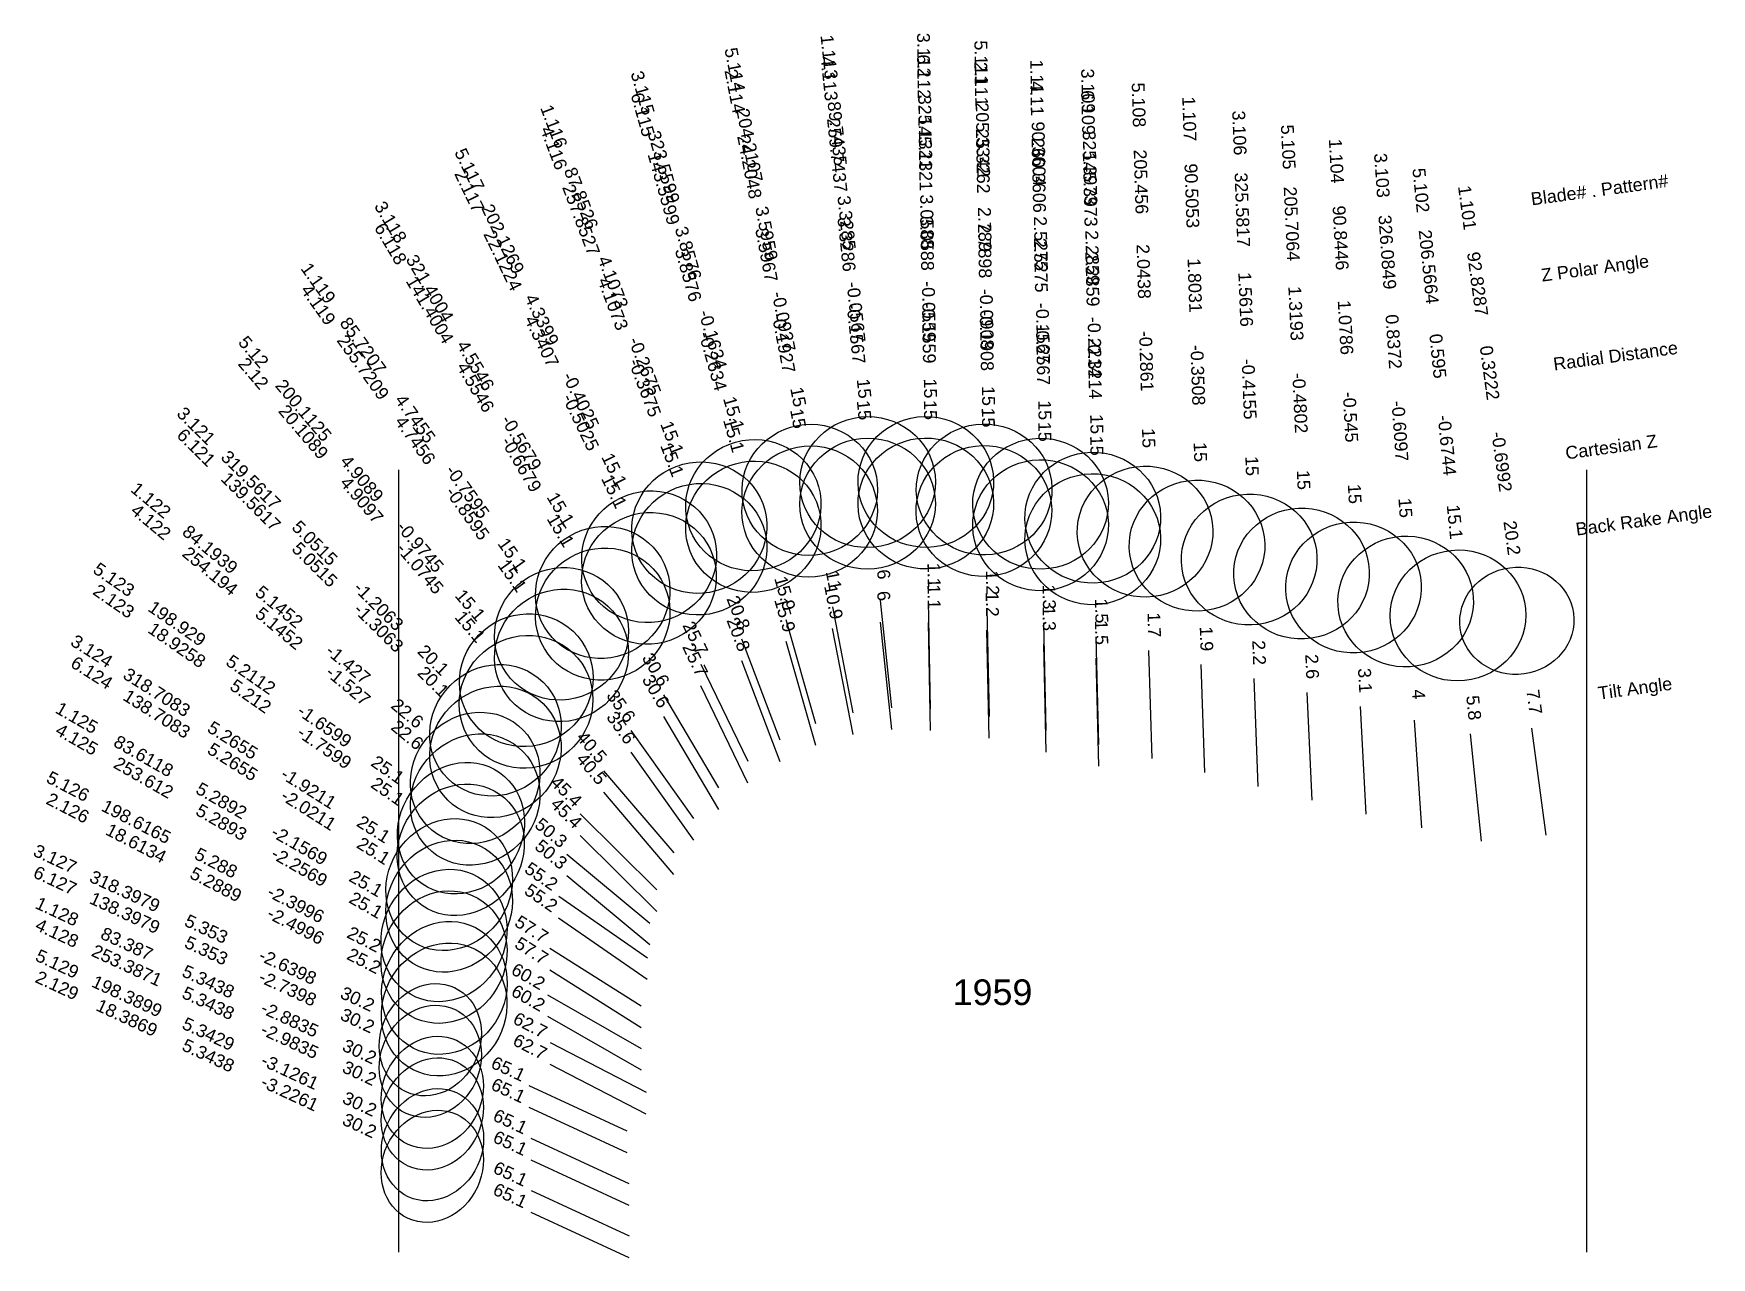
# Model space of a CAD drawing. Header units: inches. Extents: x 28.81 to 36.58, y 14.35 to 20.02.
import ezdxf
from ezdxf.enums import TextEntityAlignment as Align

# ---------------------------------------------------------------- set-up
doc = ezdxf.new("R2010")
doc.units = ezdxf.units.IN
doc.header["$MEASUREMENT"] = 0
for name, color, linetype, true_color in [('Blade_1', 30, 'Continuous', 0xff7f00), ('Blade_2', 7, 'Continuous', 0xcccc00), ('Blade_3', 7, 'Continuous', 0x00cc00), ('Blade_4', 7, 'Continuous', 0x00cccc), ('Blade_5', 7, 'Continuous', 0x0066cc), ('Blade_6', 190, 'Continuous', 0x7f00ff)]:
    doc.layers.add(name, color=color, linetype=linetype, true_color=true_color)
doc.styles.get("Standard").update_dxf_attribs({"font": 'arial.ttf'})

msp = doc.modelspace()

# ---------------------------------------------------------------- linework, layer by layer
for p, q in [((30.5, 18), (30.5, 14.3758)), ((36, 18), (36, 14.3758))]:
    msp.add_line(p, q)
at = {"layer": 'Blade_1'}
for p, q in [((32.7293, 17.3948), (32.7817, 16.8976)), ((33.4855, 17.292), (33.4972, 16.7921)), ((32.0883, 17.2169), (32.2657, 16.7494)), ((34.2151, 17.098), (34.2315, 16.5983)), ((34.9517, 16.9043), (34.9791, 16.4051)), ((31.5753, 16.792), (31.8663, 16.3853)), ((35.7453, 16.8034), (35.8124, 16.3079)), ((31.2789, 16.2205), (31.6635, 15.9009)), ((31.1893, 15.5689), (31.6231, 15.3203)), ((31.113, 14.9047), (31.5666, 14.6943))]:
    msp.add_line(p, q, dxfattribs=at)
for centre, major_axis, ratio in [((32.6715, 17.9433), (0.3123, 0.0329), 0.965807), ((33.4725, 17.8433), (0.3139, 0.0074), 0.965907), ((31.8927, 17.7325), (0.2936, 0.1114), 0.965575), ((34.1969, 17.6492), (0.3138, 0.0103), 0.965888), ((34.9214, 17.455), (0.3135, 0.0172), 0.965821), ((31.2545, 17.2405), (0.2554, 0.1827), 0.965426), ((35.6778, 17.3008), (0.2621, 0.0355), 0.938548), ((30.8548, 16.573), (0.2007, 0.2415), 0.922986), ((30.7108, 15.8431), (0.1561, 0.2724), 0.905206), ((30.6562, 15.1165), (0.1119, 0.2413), 0.864701)]:
    msp.add_ellipse(centre, major_axis=major_axis, ratio=ratio, dxfattribs=at)
at = {"layer": 'Blade_2'}
for p, q in [((32.5079, 17.2658), (32.6028, 16.7749)), ((33.2219, 17.2578), (33.2326, 16.7579)), ((31.8986, 17.0006), (32.1155, 16.5501)), ((31.4487, 16.5064), (31.7737, 16.1264)), ((31.2409, 15.9255), (31.6516, 15.6402)), ((31.2011, 15.2472), (31.6453, 15.0177)), ((31.113, 14.5621), (31.5666, 14.3517))]:
    msp.add_line(p, q, dxfattribs=at)
for centre, major_axis, ratio in [((32.4033, 17.8073), (0.3083, 0.0596), 0.965716), ((33.2102, 17.8092), (0.3139, 0.0067), 0.96591), ((31.6593, 17.4975), (0.2829, 0.1362), 0.965514), ((31.0903, 16.9255), (0.2386, 0.2041), 0.965372), ((30.788, 16.2401), (0.1791, 0.2579), 0.905241), ((30.7111, 15.5004), (0.1442, 0.279), 0.905169), ((30.6562, 14.7739), (0.1119, 0.2413), 0.864702)]:
    msp.add_ellipse(centre, major_axis=major_axis, ratio=ratio, dxfattribs=at)
at = {"layer": 'Blade_3'}
for p, q in [((32.9521, 17.3927), (32.9619, 16.8928)), ((32.2931, 17.3061), (32.4298, 16.8251)), ((33.7283, 17.2273), (33.7413, 16.7275)), ((34.4593, 17.0334), (34.4783, 16.5338)), ((31.7265, 16.9576), (31.9814, 16.5274)), ((35.2016, 16.8402), (35.2369, 16.3414)), ((31.3408, 16.4061), (31.6965, 16.0547)), ((31.2006, 15.7841), (31.6232, 15.5169)), ((31.1038, 15.1484), (31.5575, 14.9382))]:
    msp.add_line(p, q, dxfattribs=at)
for centre, major_axis, ratio in [((32.9412, 17.9441), (0.3139, 0.0062), 0.965912), ((32.1424, 17.8366), (0.302, 0.0858), 0.965637), ((33.7141, 17.7786), (0.3139, 0.0081), 0.965903), ((34.4384, 17.5845), (0.3138, 0.0119), 0.965876), ((31.4454, 17.4321), (0.2702, 0.16), 0.965467), ((35.1628, 17.3903), (0.3132, 0.0221), 0.965753), ((30.9485, 16.7937), (0.2207, 0.2234), 0.938921), ((30.7345, 16.0789), (0.1678, 0.2654), 0.905257), ((30.647, 15.3602), (0.1119, 0.2413), 0.864614)]:
    msp.add_ellipse(centre, major_axis=major_axis, ratio=ratio, dxfattribs=at)
at = {"layer": 'Blade_4'}
for p, q in [((32.7292, 17.2948), (32.7816, 16.7976)), ((33.4855, 17.192), (33.4972, 16.6921)), ((32.0883, 17.1169), (32.2657, 16.6494)), ((31.5753, 16.692), (31.8662, 16.2853)), ((31.2789, 16.1205), (31.6634, 15.8009)), ((31.1892, 15.4689), (31.623, 15.2203)), ((31.113, 14.8047), (31.5666, 14.5943))]:
    msp.add_line(p, q, dxfattribs=at)
for centre, major_axis, ratio in [((32.6714, 17.8433), (0.3123, 0.0329), 0.965807), ((33.4725, 17.7433), (0.3139, 0.0074), 0.965907), ((31.8927, 17.6325), (0.2936, 0.1114), 0.965574), ((31.2544, 17.1405), (0.2554, 0.1827), 0.965426), ((30.8548, 16.473), (0.2007, 0.2415), 0.922985), ((30.7107, 15.7431), (0.1561, 0.2724), 0.905205), ((30.6562, 15.0165), (0.1119, 0.2413), 0.8647)]:
    msp.add_ellipse(centre, major_axis=major_axis, ratio=ratio, dxfattribs=at)
at = {"layer": 'Blade_5'}
for p, q in [((32.5089, 17.3659), (32.604, 16.875)), ((33.223, 17.3578), (33.2339, 16.8579)), ((31.8995, 17.1007), (32.1166, 16.6502)), ((33.9726, 17.1626), (33.9874, 16.6629)), ((34.706, 16.9689), (34.729, 16.4694)), ((35.4609, 16.7769), (35.5117, 16.2795)), ((31.4496, 16.6064), (31.7747, 16.2265)), ((31.2418, 16.0255), (31.6525, 15.7403)), ((31.2019, 15.3472), (31.6461, 15.1177)), ((31.1138, 14.6621), (31.5675, 14.4518))]:
    msp.add_line(p, q, dxfattribs=at)
for centre, major_axis, ratio in [((32.4041, 17.9073), (0.3083, 0.0597), 0.965711), ((33.211, 17.9092), (0.3139, 0.0068), 0.965909), ((31.6601, 17.5975), (0.2829, 0.1363), 0.965505), ((33.9562, 17.7139), (0.3139, 0.0093), 0.965895), ((34.6807, 17.5198), (0.3137, 0.0144), 0.965852), ((35.405, 17.3256), (0.3124, 0.0319), 0.965565), ((31.0911, 17.0255), (0.2386, 0.2041), 0.965361), ((30.7888, 16.3401), (0.1791, 0.2579), 0.905222), ((30.712, 15.6004), (0.1441, 0.279), 0.905149), ((30.6571, 14.8739), (0.1119, 0.2413), 0.864678)]:
    msp.add_ellipse(centre, major_axis=major_axis, ratio=ratio, dxfattribs=at)
at = {"layer": 'Blade_6'}
for p, q in [((32.9521, 17.2927), (32.9619, 16.7928)), ((32.2931, 17.2061), (32.4298, 16.7251)), ((33.7283, 17.1273), (33.7413, 16.6275)), ((31.7265, 16.8576), (31.9814, 16.4274)), ((31.3408, 16.3061), (31.6965, 15.9547)), ((31.2006, 15.6841), (31.6232, 15.4169)), ((31.1038, 15.0484), (31.5575, 14.8382))]:
    msp.add_line(p, q, dxfattribs=at)
for centre, major_axis, ratio in [((32.9412, 17.8441), (0.3139, 0.0062), 0.965912), ((32.1424, 17.7366), (0.302, 0.0858), 0.965637), ((33.7141, 17.6786), (0.3139, 0.0081), 0.965903), ((31.4454, 17.3321), (0.2702, 0.16), 0.965467), ((30.9485, 16.6937), (0.2207, 0.2234), 0.938921), ((30.7345, 15.9789), (0.1678, 0.2654), 0.905257), ((30.647, 15.2602), (0.1119, 0.2413), 0.864614)]:
    msp.add_ellipse(centre, major_axis=major_axis, ratio=ratio, dxfattribs=at)

# ---------------------------------------------------------------- texts
for s, height, p in [('Blade# . Pattern#', 0.059375, (35.7429, 19.2543)), ('Z Polar Angle', 0.059375, (35.7908, 18.9012)), ('Radial Distance', 0.059375, (35.8466, 18.4894)), ('Cartesian Z', 0.059375, (35.9025, 18.0775)), ('Back Rake Angle', 0.059375, (35.9504, 17.7245)), ('Tilt Angle', 0.05937, (36.0533, 16.965))]:
    msp.add_text(s, height=height, rotation=7.72144).set_placement(p, align=Align.MIDDLE_LEFT)
msp.add_text('1959', height=0.11875).set_placement((33.25, 15.5804), align=Align.MIDDLE_CENTER)
at = {"layer": 'Blade_1'}
for s, height, rotation, p in [('1.113', 0.05937, 276.01515, (32.4643, 19.9089)), ('1.11', 0.05937, 271.34495, (33.4262, 19.8193)), ('1.116', 0.05937, 290.7767, (31.1916, 19.5805)), ('89.7435', 0.05937, 276.01515, (32.5017, 19.5546)), ('1.107', 0.05937, 271.88494, (34.1319, 19.6246)), ('90.3604', 0.05937, 271.34495, (33.4345, 19.4631)), ('1.104', 0.05937, 273.14893, (34.8128, 19.4285)), ('87.8526', 0.05937, 290.7767, (31.318, 19.2474)), ('90.5053', 0.05937, 271.88494, (34.1436, 19.2686)), ('3.3285', 0.05937, 276.01515, (32.5452, 19.1413)), ('1.101', 0.05937, 277.72144, (35.4189, 19.2103)), ('90.8446', 0.05937, 273.14893, (34.8324, 19.0728)), ('2.5275', 0.05937, 271.34495, (33.4443, 19.0476)), ('4.1073', 0.05937, 290.7767, (31.4654, 18.8588)), ('1.8031', 0.05937, 271.88494, (34.1573, 18.8532)), ('92.8287', 0.05937, 277.72144, (35.4668, 18.8573)), ('1.119', 0.05937, 305.57885, (30.1045, 18.848)), ('-0.0567', 0.05937, 276.01515, (32.5888, 18.728)), ('-0.1567', 0.05937, 271.34495, (33.454, 18.6321)), ('1.0786', 0.05937, 273.14893, (34.8552, 18.6578)), ('85.7207', 0.05937, 305.57885, (30.3118, 18.5583)), ('-0.2675', 0.05937, 290.7767, (31.6128, 18.4702)), ('-0.3508', 0.05937, 271.88494, (34.171, 18.4378)), ('0.3222', 0.05937, 277.72144, (35.5226, 18.4455)), ('15', 0.05937, 276.01515, (32.6261, 18.3737)), ('4.7455', 0.05937, 305.57885, (30.5536, 18.2202)), ('-0.545', 0.05937, 273.14893, (34.878, 18.2428)), ('15', 0.05937, 271.34495, (33.4624, 18.2759)), ('15.1', 0.05937, 290.7767, (31.7392, 18.1371)), ('15', 0.05937, 271.88494, (34.1827, 18.0817)), ('-0.6992', 0.05937, 277.72144, (35.5785, 18.0336)), ('-0.7595', 0.05937, 305.57885, (30.7954, 17.8822)), ('1.122', 0.05937, 320.26821, (29.3348, 17.8364)), ('15', 0.05937, 273.14893, (34.8976, 17.8871)), ('84.1939', 0.05937, 320.26821, (29.6088, 17.6087)), ('20.2', 0.05937, 277.72144, (35.6263, 17.6806)), ('15.1', 0.05937, 305.57885, (31.0027, 17.5925)), ('6', 0.0594, 276.01515, (32.7168, 17.5129)), ('5.1452', 0.05937, 320.26821, (29.9284, 17.343)), ('20.8', 0.05937, 290.7767, (32.0462, 17.3279)), ('1.3', 0.05937, 271.34495, (33.4827, 17.4107)), ('1.9', 0.05937, 271.88494, (34.2112, 17.2167)), ('-1.427', 0.05937, 320.26821, (30.248, 17.0773)), ('3.1', 0.05937, 273.14893, (34.9452, 17.0229)), ('22.6', 0.05937, 320.26821, (30.522, 16.8496)), ('35.6', 0.05937, 305.57885, (31.5063, 16.8885)), ('7.7', 0.05937, 277.72144, (35.7293, 16.921)), ('1.125', 0.05937, 330.18312, (28.9959, 16.8259)), ('83.6118', 0.05937, 330.18312, (29.305, 16.6487)), ('5.2892', 0.05937, 330.18312, (29.6656, 16.4421)), ('-2.1569', 0.05937, 330.18312, (30.0262, 16.2354)), ('50.3', 0.05937, 320.26821, (31.1876, 16.2964)), ('25.1', 0.05937, 330.18312, (30.3353, 16.0583)), ('1.128', 0.05937, 335.1216, (28.9067, 15.9278)), ('83.387', 0.05937, 335.1216, (29.2299, 15.7779)), ('5.3438', 0.05937, 335.1216, (29.607, 15.6031)), ('60.2', 0.05937, 330.18312, (31.0862, 15.6279)), ('-2.8835', 0.05937, 335.1216, (29.984, 15.4282)), ('30.2', 0.05937, 335.1216, (30.3072, 15.2784)), ('65.1', 0.05937, 335.1216, (31.0053, 14.9546))]:
    msp.add_text(s, height=height, rotation=rotation, dxfattribs=at).set_placement(p, align=Align.CENTER)
at = {"layer": 'Blade_2'}
for s, rotation, p in [('2.114', 280.9337, (32.0284, 19.7479)), ('2.111', 271.21739, (33.1682, 19.7853)), ('24.2048', 280.9337, (32.096, 19.3981)), ('25.3262', 271.21739, (33.1758, 19.4291)), ('2.117', 295.71405, (30.8017, 19.2783)), ('3.5967', 280.9337, (32.1748, 18.9901)), ('2.7898', 271.21739, (33.1846, 19.0136)), ('22.1224', 295.71405, (30.9563, 18.9573)), ('-0.1908', 271.21739, (33.1935, 18.598)), ('4.3407', 295.71405, (31.1366, 18.5828)), ('-0.1927', 280.9337, (32.2537, 18.582)), ('2.12', 310.5356, (29.8057, 18.4276)), ('-0.5025', 295.71405, (31.317, 18.2084)), ('20.1089', 310.5356, (30.0372, 18.1569)), ('15', 280.9337, (32.3212, 18.2322)), ('15', 271.21739, (33.201, 18.2419)), ('4.9097', 310.5356, (30.3074, 17.841)), ('15.1', 295.71405, (31.4715, 17.8874)), ('-1.0745', 310.5356, (30.5775, 17.5251)), ('2.123', 325.21496, (29.1647, 17.3677)), ('10.9', 280.9337, (32.4854, 17.3824)), ('1.2', 271.21739, (33.2194, 17.3765)), ('15.1', 310.5356, (30.809, 17.2544)), ('18.9258', 325.21496, (29.4573, 17.1645)), ('25.7', 295.71405, (31.847, 17.1076)), ('5.212', 325.21496, (29.7986, 16.9273)), ('-1.7599', 325.21496, (30.14, 16.6902)), ('40.5', 310.5356, (31.3715, 16.5966)), ('25.1', 325.21496, (30.4326, 16.487)), ('2.126', 332.67062, (28.9552, 16.4078)), ('18.6134', 332.67062, (29.2717, 16.2443)), ('5.2889', 332.67062, (29.641, 16.0534)), ('55.2', 325.21496, (31.1434, 15.9932)), ('-2.4996', 332.67062, (30.0102, 15.8626)), ('25.2', 332.67062, (30.3267, 15.6991)), ('2.129', 335.12152, (28.9067, 15.5852)), ('18.3869', 335.12152, (29.2299, 15.4353)), ('62.7', 332.67062, (31.0956, 15.3017)), ('5.3438', 335.12152, (29.6069, 15.2605)), ('-3.2261', 335.12152, (29.984, 15.0856)), ('30.2', 335.12152, (30.3072, 14.9358)), ('65.1', 335.12152, (31.0052, 14.612))]:
    msp.add_text(s, height=0.05937, rotation=rotation, dxfattribs=at).set_placement(p, align=Align.CENTER)
at = {"layer": 'Blade_3'}
for s, height, rotation, p in [('3.112', 0.05937, 271.12731, (32.9023, 19.9202)), ('3.115', 0.05937, 285.86118, (31.6022, 19.7378)), ('3.109', 0.05937, 271.48254, (33.6629, 19.7544)), ('325.1321', 0.05937, 271.12731, (32.9093, 19.564)), ('3.106', 0.05937, 272.1697, (34.3636, 19.5596)), ('323.5599', 0.05937, 285.86118, (31.6996, 19.3952)), ('325.3973', 0.05937, 271.48254, (33.6721, 19.3983)), ('3.103', 0.05937, 274.04204, (35.0235, 19.3619)), ('325.5817', 0.05937, 272.1697, (34.3771, 19.2036)), ('3.0588', 0.05937, 271.12731, (32.9175, 19.1485)), ('3.118', 0.05937, 300.64348, (30.438, 19.1326)), ('3.8576', 0.05937, 285.86118, (31.8132, 18.9954)), ('326.0849', 0.05937, 274.04204, (35.0486, 19.0065)), ('2.2859', 0.05937, 271.48254, (33.6829, 18.9828)), ('321.4004', 0.05937, 300.64348, (30.6196, 18.8261)), ('1.5616', 0.05937, 272.1697, (34.3928, 18.7883)), ('-0.0559', 0.05937, 271.12731, (32.9257, 18.7329)), ('-0.1634', 0.05937, 285.86118, (31.9268, 18.5956)), ('-0.2214', 0.05937, 271.48254, (33.6937, 18.5673)), ('0.8372', 0.05937, 274.04204, (35.0779, 18.5919)), ('4.5546', 0.05937, 300.64348, (30.8314, 18.4685)), ('-0.4155', 0.05937, 272.1697, (34.4086, 18.3729)), ('15', 0.05937, 271.12731, (32.9327, 18.3768)), ('15.1', 0.05937, 285.86118, (32.0241, 18.2529)), ('3.121', 0.05937, 315.35077, (29.5424, 18.1827)), ('-0.6097', 0.05937, 274.04204, (35.1072, 18.1773)), ('-0.5679', 0.05937, 300.64348, (31.0433, 18.1109)), ('15', 0.05937, 271.48254, (33.7029, 18.2112)), ('319.5617', 0.05937, 315.35077, (29.7958, 17.9324)), ('15', 0.05937, 272.1697, (34.4221, 18.0169)), ('15.1', 0.05937, 300.64348, (31.2249, 17.8044)), ('15', 0.05937, 274.04204, (35.1323, 17.822)), ('5.0515', 0.05937, 315.35077, (30.0915, 17.6403)), ('1.1', 0.05937, 271.12731, (32.9497, 17.5114)), ('15.9', 0.05937, 285.86118, (32.2607, 17.4203)), ('-1.2063', 0.05937, 315.35077, (30.3872, 17.3482)), ('1.5', 0.05937, 271.48254, (33.7253, 17.346)), ('3.124', 0.05937, 327.69278, (29.064, 17.1353)), ('20.1', 0.05937, 315.35077, (30.6406, 17.0978)), ('2.2', 0.05937, 272.1697, (34.4548, 17.1521)), ('30.6', 0.05937, 300.64348, (31.666, 17.0598)), ('318.7083', 0.05937, 327.69278, (29.3651, 16.9449)), ('4', 0.0594, 274.04204, (35.1933, 16.9586)), ('5.2655', 0.05937, 327.69278, (29.7164, 16.7227)), ('-1.9211', 0.05937, 327.69278, (30.0677, 16.5006)), ('45.4', 0.05937, 315.35077, (31.2564, 16.4896)), ('25.1', 0.05937, 327.69278, (30.3688, 16.3102)), ('3.127', 0.05937, 335.12951, (28.8974, 16.1713)), ('318.3979', 0.05937, 335.12951, (29.2206, 16.0214)), ('5.353', 0.05937, 335.12951, (29.5977, 15.8466)), ('57.7', 0.05937, 327.69278, (31.1003, 15.8476)), ('-2.6398', 0.05937, 335.12951, (29.9747, 15.6718)), ('30.2', 0.05937, 335.12951, (30.298, 15.522)), ('65.1', 0.05937, 335.12951, (30.9961, 15.1984))]:
    msp.add_text(s, height=height, rotation=rotation, dxfattribs=at).set_placement(p, align=Align.CENTER)
at = {"layer": 'Blade_4'}
for s, height, rotation, p in [('4.113', 0.05937, 276.01567, (32.4643, 19.8089)), ('4.11', 0.05937, 271.3456, (33.4261, 19.7193)), ('4.116', 0.05937, 290.77712, (31.1916, 19.4805)), ('259.7437', 0.05937, 276.01567, (32.5016, 19.4546)), ('260.3606', 0.05937, 271.3456, (33.4345, 19.3631)), ('257.8527', 0.05937, 290.77712, (31.3179, 19.1474)), ('3.3286', 0.05937, 276.01567, (32.5452, 19.0413)), ('2.5275', 0.05937, 271.3456, (33.4442, 18.9476)), ('4.1073', 0.05937, 290.77712, (31.4654, 18.7588)), ('4.119', 0.05937, 305.5792, (30.1045, 18.748)), ('-0.1567', 0.05937, 276.01567, (32.5888, 18.628)), ('-0.2567', 0.05937, 271.3456, (33.454, 18.5321)), ('255.7209', 0.05937, 305.5792, (30.3117, 18.4583)), ('-0.3675', 0.05937, 290.77712, (31.6128, 18.3702)), ('15', 0.05937, 276.01567, (32.6261, 18.2737)), ('4.7456', 0.05937, 305.5792, (30.5536, 18.1202)), ('15', 0.05937, 271.3456, (33.4624, 18.1759)), ('15.1', 0.05937, 290.77712, (31.7392, 18.0371)), ('-0.8595', 0.05937, 305.5792, (30.7954, 17.7822)), ('4.122', 0.05937, 320.26839, (29.3348, 17.7364)), ('254.194', 0.05937, 320.26839, (29.6087, 17.5087)), ('15.1', 0.05937, 305.5792, (31.0027, 17.4925)), ('6', 0.0594, 276.01567, (32.7168, 17.4129)), ('5.1452', 0.05937, 320.26839, (29.9284, 17.243)), ('1.3', 0.05937, 271.3456, (33.4827, 17.3107)), ('20.8', 0.05937, 290.77712, (32.0462, 17.2279)), ('-1.527', 0.05937, 320.26839, (30.248, 16.9773)), ('35.6', 0.05937, 305.5792, (31.5062, 16.7885)), ('4.125', 0.05937, 330.18324, (28.9959, 16.7259)), ('22.6', 0.05937, 320.26839, (30.522, 16.7496)), ('253.612', 0.05937, 330.18324, (29.305, 16.5487)), ('5.2893', 0.05937, 330.18324, (29.6656, 16.3421)), ('50.3', 0.05937, 320.26839, (31.1876, 16.1964)), ('-2.2569', 0.05937, 330.18324, (30.0262, 16.1354)), ('25.1', 0.05937, 330.18324, (30.3353, 15.9583)), ('4.128', 0.05937, 335.12168, (28.9067, 15.8278)), ('253.3871', 0.05937, 335.12168, (29.2299, 15.6779)), ('5.3438', 0.05937, 335.12168, (29.6069, 15.5031)), ('60.2', 0.05937, 330.18324, (31.0862, 15.5279)), ('-2.9835', 0.05937, 335.12168, (29.984, 15.3282)), ('30.2', 0.05937, 335.12168, (30.3072, 15.1784)), ('65.1', 0.05937, 335.12168, (31.0053, 14.8546))]:
    msp.add_text(s, height=height, rotation=rotation, dxfattribs=at).set_placement(p, align=Align.CENTER)
at = {"layer": 'Blade_5'}
for s, rotation, p in [('5.111', 271.24689, (33.168, 19.8852)), ('5.114', 280.95518, (32.0285, 19.8478)), ('5.108', 271.70129, (33.8975, 19.6895)), ('204.2107', 280.95518, (32.0962, 19.498)), ('205.3342', 271.24689, (33.1758, 19.5291)), ('5.105', 272.63441, (34.5898, 19.4942)), ('5.117', 295.729, (30.8021, 19.378)), ('205.456', 271.70129, (33.9081, 19.3334)), ('5.102', 275.82492, (35.2044, 19.2919)), ('205.7064', 272.63441, (34.6062, 19.1383)), ('202.1269', 295.729, (30.9567, 19.0571)), ('3.5959', 280.95518, (32.1752, 19.09)), ('2.789', 271.24689, (33.1848, 19.1135)), ('2.0438', 271.70129, (33.9204, 18.918)), ('206.5664', 275.82492, (35.2405, 18.9375)), ('4.3399', 295.729, (31.1372, 18.6827)), ('-0.0927', 280.95518, (32.2542, 18.6819)), ('-0.0908', 271.24689, (33.1939, 18.698)), ('1.3193', 272.63441, (34.6253, 18.7232)), ('5.12', 310.54576, (29.8063, 18.5274)), ('-0.2861', 271.70129, (33.9328, 18.5026)), ('0.595', 275.82492, (35.2827, 18.524)), ('200.1125', 310.54576, (30.0379, 18.2567)), ('-0.4025', 295.729, (31.3176, 18.3083)), ('-0.4802', 272.63441, (34.6444, 18.308)), ('15', 280.95518, (32.3219, 18.3322)), ('15', 271.24689, (33.2016, 18.3418)), ('15', 271.70129, (33.9434, 18.1465)), ('-0.6744', 275.82492, (35.3249, 18.1105)), ('4.9089', 310.54576, (30.3081, 17.9409)), ('15.1', 295.729, (31.4723, 17.9873)), ('15', 272.63441, (34.6608, 17.9521)), ('15.1', 275.82492, (35.361, 17.7561)), ('-0.9745', 310.54576, (30.5782, 17.6251)), ('5.123', 325.21886, (29.1655, 17.4676)), ('11', 280.95518, (32.4864, 17.4824)), ('1.2', 271.24689, (33.2204, 17.4766)), ('15.1', 310.54576, (30.8098, 17.3543)), ('198.929', 325.21886, (29.4581, 17.2644)), ('1.7', 271.70129, (33.9691, 17.2813)), ('25.7', 295.729, (31.848, 17.2077)), ('5.2112', 325.21886, (29.7994, 17.0273)), ('2.6', 272.63441, (34.7006, 17.0875)), ('5.8', 275.82492, (35.4489, 16.8951)), ('-1.6599', 325.21886, (30.1408, 16.7902)), ('40.5', 310.54576, (31.3724, 16.6967)), ('25.1', 325.21886, (30.4334, 16.587)), ('5.126', 332.67366, (28.9561, 16.5077)), ('198.6165', 332.67366, (29.2725, 16.3442)), ('5.288', 332.67366, (29.6418, 16.1534)), ('55.2', 325.21886, (31.1443, 16.0932)), ('-2.3996', 332.67366, (30.011, 15.9626)), ('25.2', 332.67366, (30.3275, 15.7991)), ('5.129', 335.12372, (28.9075, 15.6851)), ('198.3899', 335.12372, (29.2307, 15.5353)), ('5.3429', 335.12372, (29.6077, 15.3604)), ('62.7', 332.67366, (31.0964, 15.4017)), ('-3.1261', 335.12372, (29.9848, 15.1856)), ('30.2', 335.12372, (30.308, 15.0357)), ('65.1', 335.12372, (31.0061, 14.7121))]:
    msp.add_text(s, height=0.05937, rotation=rotation, dxfattribs=at).set_placement(p, align=Align.CENTER)
at = {"layer": 'Blade_6'}
for s, rotation, p in [('6.112', 271.12731, (32.9023, 19.8202)), ('6.115', 285.86118, (31.6022, 19.6378)), ('6.109', 271.48254, (33.6629, 19.6544)), ('145.1321', 271.12731, (32.9093, 19.464)), ('143.5599', 285.86118, (31.6996, 19.2952)), ('145.3973', 271.48254, (33.6721, 19.2983)), ('6.118', 300.64348, (30.438, 19.0326)), ('3.0588', 271.12731, (32.9175, 19.0485)), ('3.8576', 285.86118, (31.8132, 18.8954)), ('2.2859', 271.48254, (33.6829, 18.8828)), ('141.4004', 300.64348, (30.6196, 18.7261)), ('-0.1559', 271.12731, (32.9257, 18.6329)), ('-0.2634', 285.86118, (31.9268, 18.4956)), ('-0.3214', 271.48254, (33.6937, 18.4673)), ('4.5546', 300.64348, (30.8314, 18.3685)), ('15', 271.12731, (32.9327, 18.2768)), ('6.121', 315.35077, (29.5424, 18.0827)), ('15.1', 285.86118, (32.0241, 18.1529)), ('-0.6679', 300.64348, (31.0433, 18.0109)), ('15', 271.48254, (33.7029, 18.1112)), ('139.5617', 315.35077, (29.7958, 17.8324)), ('15.1', 300.64348, (31.2249, 17.7044)), ('5.0515', 315.35077, (30.0915, 17.5403)), ('15.9', 285.86118, (32.2607, 17.3203)), ('1.1', 271.12731, (32.9497, 17.4114)), ('-1.3063', 315.35077, (30.3872, 17.2482)), ('1.5', 271.48254, (33.7253, 17.246)), ('6.124', 327.69278, (29.064, 17.0353)), ('20.1', 315.35077, (30.6406, 16.9978)), ('30.6', 300.64348, (31.666, 16.9598)), ('138.7083', 327.69278, (29.3651, 16.8449)), ('5.2655', 327.69278, (29.7164, 16.6227)), ('-2.0211', 327.69278, (30.0677, 16.4006)), ('45.4', 315.35077, (31.2564, 16.3896)), ('25.1', 327.69278, (30.3688, 16.2102)), ('6.127', 335.12951, (28.8974, 16.0713)), ('138.3979', 335.12951, (29.2206, 15.9214)), ('5.353', 335.12951, (29.5977, 15.7466)), ('57.7', 327.69278, (31.1003, 15.7476)), ('-2.7398', 335.12951, (29.9747, 15.5718)), ('30.2', 335.12951, (30.298, 15.422)), ('65.1', 335.12951, (30.9961, 15.0984))]:
    msp.add_text(s, height=0.05937, rotation=rotation, dxfattribs=at).set_placement(p, align=Align.CENTER)

doc.saveas('drawing.dxf')
